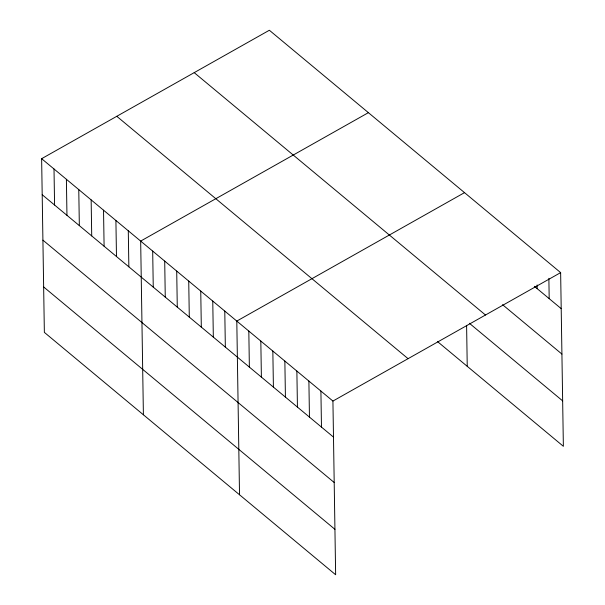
<?xml version="1.0" encoding="UTF-8"?>
<svg xmlns="http://www.w3.org/2000/svg" width="605" height="605" viewBox="0 0 605 605"><rect width="100%" height="100%" fill="white"/><g stroke="black" fill="none" stroke-linecap="round" stroke-linejoin="round"><path stroke-width="0.91" d="M41.632 158.691L332.924 401.062L335.646 574.75L44.362 332.379L41.632 158.691L269.354 30.25L560.638 272.621L563.368 446.308L437.559 341.628M368.392 112.659L140.67 241.093L143.4 414.788M464.511 192.64L236.797 321.073L239.527 494.769M332.924 401.062L560.638 272.621M534.351 286.301L561.206 308.648M502.551 304.678L561.916 354.076M194.205 72.638L485.49 315.008M469.359 323.251L562.658 400.881M116.78 116.304L408.065 358.674M42.199 194.719L333.484 437.09M42.91 240.147L334.202 482.518M43.643 286.952L334.936 529.322M548.871 278.33L549.189 298.651M537.119 284.955L537.172 288.653M466.599 325.354L467.242 366.327M320.907 391.064L321.474 427.092M308.89 381.067L309.457 417.095M296.873 371.069L297.441 407.097M284.857 361.072L285.424 397.099M272.84 351.074L273.407 387.102M260.823 341.076L261.39 377.104M248.814 331.079L249.373 367.106M224.78 311.076L225.347 347.111M212.763 301.078L213.331 337.114M200.747 291.081L201.314 327.116M188.73 281.083L189.297 317.118M176.713 271.085L177.28 307.121M164.704 261.088L165.263 297.123M152.687 251.09L153.254 287.125M128.29 230.792L128.857 266.828M115.91 220.492L116.478 256.52M103.531 210.192L104.098 246.22M91.151 199.892L91.718 235.92M78.771 189.592L79.338 225.62M66.391 179.292L66.958 215.32M54.011 168.992L54.579 205.019"/></g></svg>
